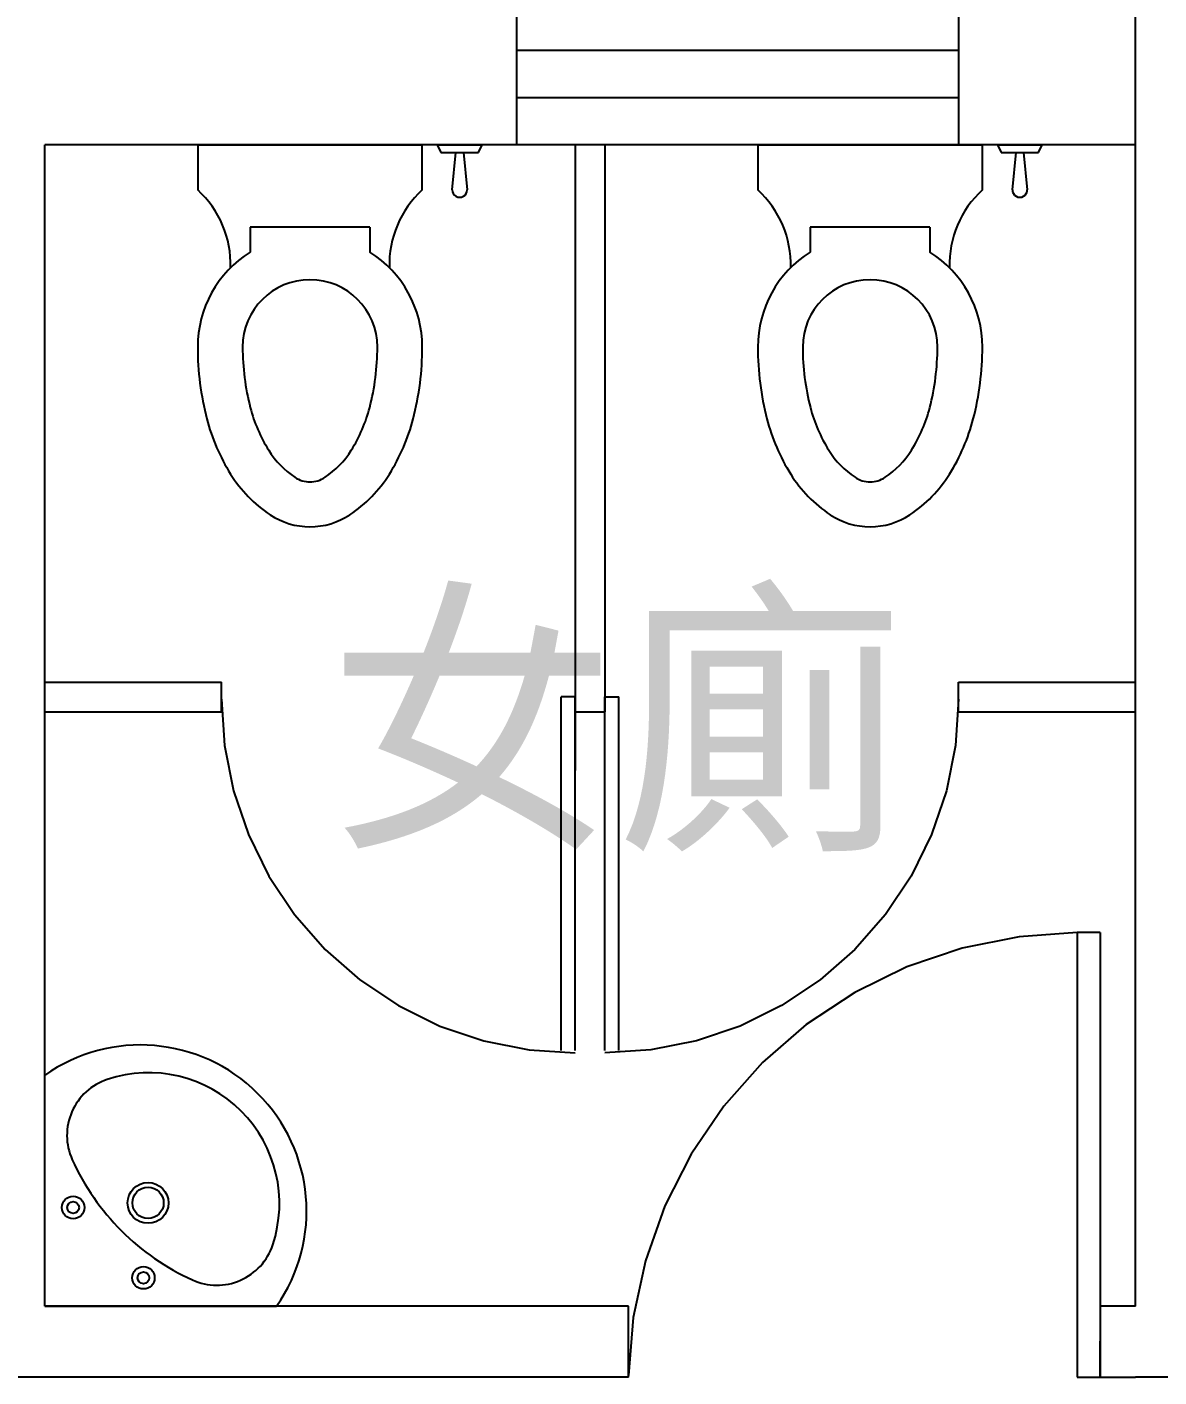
# Model space of a CAD drawing. Header units: centimetres. Extents: x 1966 to 8787, y 7398 to 12383.
# Drawn here: x 6717.5 to 6909.5, y 11453.5 to 11682.5 of the extents above; entities that cross this region are included whole.
import ezdxf

# ---------------------------------------------------------------- set-up
doc = ezdxf.new("R2010")
doc.units = ezdxf.units.CM
doc.styles.get("Standard").update_dxf_attribs({"font": 'arial.ttf', "height": 10})

# ---------------------------------------------------------------- blocks, each defined once
blk = doc.blocks.new('馬桶')
for p, q in [((1.27, 28.57), (0, 29.21)), ((0, 21.59), (0, 29.21)), ((1.27, 26.03), (1.27, 28.57)), ((1.27, 26.03), (7.62, 26.67)), ((1.27, 24.76), (1.27, 26.03)), ((1.27, 22.22), (1.27, 24.76)), ((7.62, 24.13), (1.27, 24.76)), ((0, 21.59), (1.27, 22.22)), ((0, -19.05), (0, 19.05)), ((7.62, 19.05), (0, 19.05)), ((13.97, 10.16), (13.97, -10.16)), ((13.97, 10.16), (18.18, 10.16)), ((13.97, -10.16), (18.18, -10.16)), ((0, -19.05), (7.62, -19.05))]:
    blk.add_line(p, q)
for centre, radius, start, end in [((7.62, 25.4), 1.27, 270, 90), ((20.32, 30.69), 17.23, 222.5104, 271.6622), ((34.29, 0), 19.05, 90, 147.769), ((34.29, -29.55), 48.6, 75.4857, 90), ((38.06, -14.98), 33.55, 57.9946, 75.4857), ((43.81, -5.78), 22.7, 33.5341, 57.9946), ((34.29, 0), 11.43, 90, 270), ((34.29, -29.55), 40.98, 75.4858, 90), ((38.06, -14.98), 25.93, 57.9946, 75.4857), ((43.81, -5.78), 15.08, 33.5341, 57.9946), ((52.53, 0), 12.24, 0, 33.5341), ((52.53, 0), 4.62, 0, 33.534), ((52.53, 0), 4.62, 326.466, 360), ((52.53, 0), 12.24, 326.4659, 360), ((43.81, 5.78), 15.08, 302.0054, 326.4659), ((43.81, 5.78), 22.7, 302.0054, 326.4659), ((38.06, 14.98), 25.93, 284.5143, 302.0054), ((34.29, 0), 19.05, 212.231, 270), ((34.29, 29.55), 40.98, 270, 284.5142), ((20.32, -30.69), 17.23, 88.3378, 137.4896), ((38.06, 14.98), 33.55, 284.5143, 302.0054), ((34.29, 29.55), 48.6, 270, 284.5143)]:
    blk.add_arc(centre, radius, start, end)
blk = doc.blocks.new('廁所門')
for p, q in [((-0.39, 60), (-8.22, 59.49)), ((-15.92, 57.96), (-23.35, 55.43)), ((-8.22, 59.49), (-15.92, 57.96)), ((-23.35, 55.43), (-30.39, 51.96)), ((-30.39, 51.96), (-36.92, 47.6)), ((-36.92, 47.6), (-42.82, 42.43)), ((-42.82, 42.43), (-47.99, 36.53)), ((-47.99, 36.53), (-52.35, 30)), ((-52.35, 30), (-55.82, 22.96)), ((-55.82, 22.96), (-58.35, 15.53)), ((-58.35, 15.53), (-59.88, 7.83)), ((-59.88, 7.83), (-60.39, 0)), ((-59.95, 2.4), (0, 2.4)), ((0, 0), (0, 2.4)), ((-60, 0), (-2.5, 0)), ((-2.5, 0), (0, 0))]:
    blk.add_line(p, q)
blk = doc.blocks.new('洗臉盆')
for q in [(39.16, 0), (0, -39.33)]:
    blk.add_line((0, 0), q)
for centre, radius in [((16.75, -4.83), 1.9), ((16.75, -4.83), 1), ((4.83, -16.75), 1.9), ((4.83, -16.75), 1), ((17.53, -17.53), 3.46), ((17.53, -17.53), 2.65)]:
    blk.add_circle(centre, radius)
for centre, radius, start, end in [((16.15, -16.25), 28.17, 235.0241, 35.2347), ((28.99, -13.78), 10, 18.4349, 114.3843), ((41.78, -41.99), 40.97, 114.3843, 155.6157), ((17.43, -17.63), 22.19, 251.5651, 18.4349), ((13.57, -29.2), 10, 155.6157, 251.5651)]:
    blk.add_arc(centre, radius, start, end)
blk = doc.blocks.new('衛生間門')
for p, q in [((-14.08, 76.56), (-23.99, 74.57)), ((-4, 77.26), (-14.08, 76.56)), ((0, 77.26), (-4, 77.26)), ((-4, 77.26), (-4, 0)), ((0, 77.26), (0, 6.26)), ((-23.99, 74.57), (-33.56, 71.32)), ((-33.56, 71.32), (-42.63, 66.87)), ((-42.63, 66.87), (-51.06, 61.28)), ((-51.06, 61.28), (-58.69, 54.66)), ((-58.69, 54.66), (-65.41, 47.11)), ((-65.41, 47.11), (-71.1, 38.76)), ((-71.1, 38.76), (-75.68, 29.75)), ((-75.68, 29.75), (-79.05, 20.22)), ((-79.05, 20.22), (-81.17, 10.34)), ((-81.17, 10.34), (-82, 0.26)), ((0, 0.26), (0, 6.26)), ((-4, 0), (0, 0)), ((0, 0), (0, 0.26))]:
    blk.add_line(p, q)

msp = doc.modelspace()

# ---------------------------------------------------------------- linework, layer by layer
for p, q in [((6905.51, 11662.49), (6905.51, 11970.48)), ((6800.51, 11686.49), (6800.51, 11678.49)), ((6875.51, 11686.49), (6875.51, 11678.49)), ((6875.51, 11678.49), (6800.51, 11678.49)), ((6800.51, 11678.49), (6800.51, 11670.49)), ((6875.51, 11678.49), (6875.51, 11670.49)), ((6875.51, 11670.49), (6800.51, 11670.49)), ((6800.51, 11670.49), (6800.51, 11662.49)), ((6875.51, 11670.49), (6875.51, 11662.49)), ((6720.51, 11465.49), (6720.51, 11662.49)), ((6800.51, 11662.49), (6720.51, 11662.49)), ((6720.51, 11662.49), (6720.51, 11662.49)), ((6875.51, 11662.49), (6800.51, 11662.49)), ((6810.51, 11662.49), (6810.51, 11556.35)), ((6815.51, 11662.49), (6815.51, 11566.35)), ((6905.51, 11662.49), (6875.51, 11662.49)), ((6905.51, 11465.49), (6905.51, 11662.49)), ((6720.51, 11515.49), (6720.51, 11575.49)), ((6720.51, 11571.35), (6750.51, 11571.35)), ((6750.51, 11566.35), (6750.51, 11571.35)), ((6875.51, 11566.35), (6875.51, 11571.35)), ((6875.51, 11571.35), (6905.51, 11571.35)), ((6720.51, 11566.35), (6750.51, 11566.35)), ((6810.51, 11566.35), (6815.51, 11566.35)), ((6875.51, 11566.35), (6905.51, 11566.35)), ((6785.51, 11465.49), (6720.51, 11465.49)), ((6819.51, 11465.49), (6785.51, 11465.49)), ((6819.51, 11453.49), (6819.51, 11465.49)), ((6905.51, 11465.49), (6899.51, 11465.49)), ((6899.51, 11465.49), (6899.51, 11453.49)), ((6905.51, 11465.49), (6905.51, 11465.49)), ((6732.51, 11453.49), (6708.51, 11453.49)), ((6785.51, 11453.49), (6732.51, 11453.49)), ((6819.51, 11453.49), (6785.51, 11453.49)), ((6899.51, 11453.49), (6905.51, 11453.49)), ((6929.51, 11453.49), (6905.51, 11453.49))]:
    msp.add_line(p, q)

# ---------------------------------------------------------------- block references
for name, p, rotation in [('馬桶', (6765.51, 11662.49), 270), ('馬桶', (6860.51, 11662.49), 270), ('廁所門', (6810.51, 11568.85), 90), ('洗臉盆', (6720.51, 11465.49), 90.00000000000159)]:
    msp.add_blockref(name, p, dxfattribs=dict(rotation=rotation))
at = {"xscale": -1, "rotation": 270}
msp.add_blockref('廁所門', (6815.51, 11568.85), dxfattribs=at)
at = {"xscale": 0.9756046951518835, "yscale": 0.9756046951518835, "zscale": 0.9756046951518835}
msp.add_blockref('衛生間門', (6899.51, 11453.49), dxfattribs=at)

# ---------------------------------------------------------------- texts
msp.add_text('女廁', height=36).set_placement((6768.38, 11546.86))

doc.saveas('drawing.dxf')
